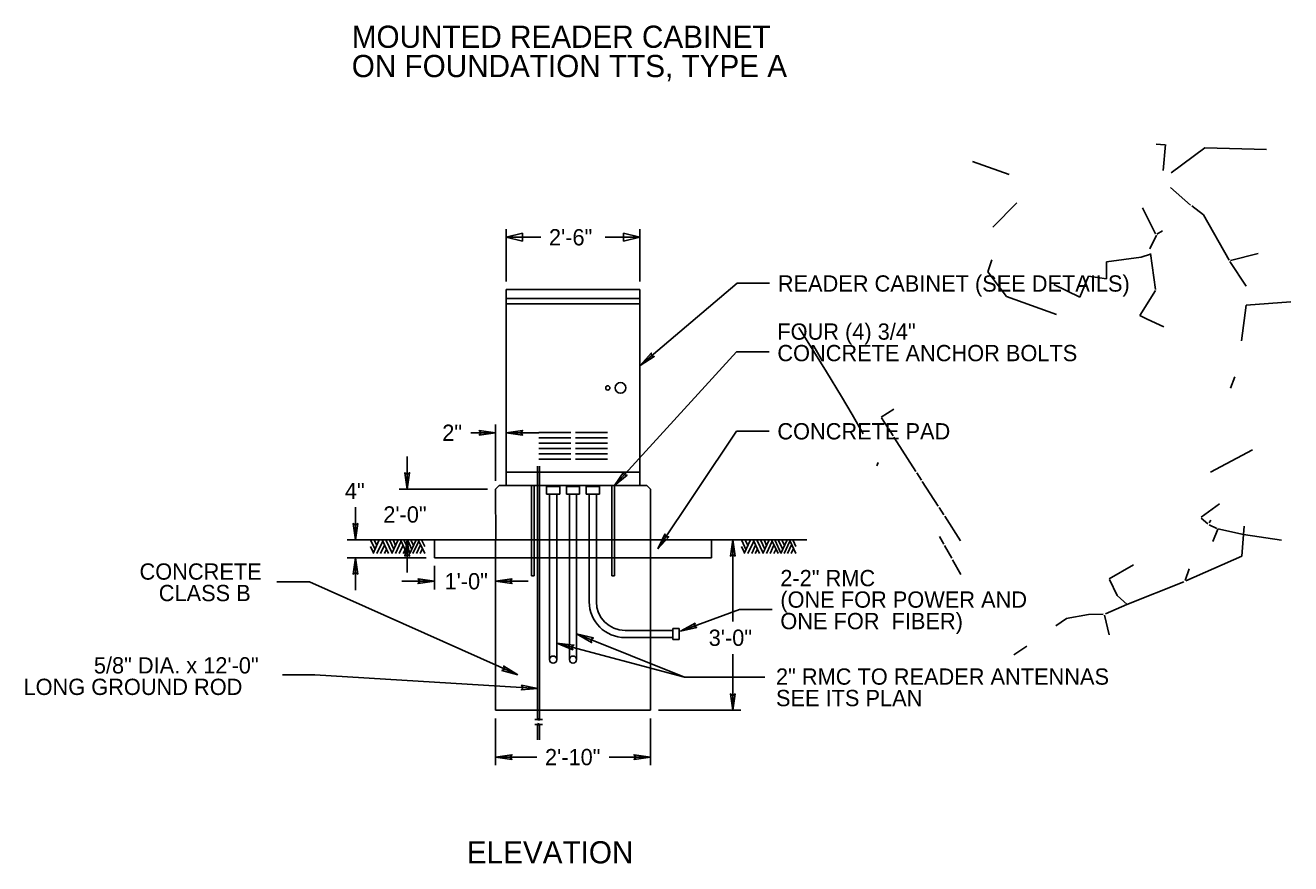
# Model space of a CAD drawing. Extents: x 507398 to 704973, y 495533 to 704964.
# Drawn here: x 507913.8 to 508157.5, y 495866.5 to 496028 of the extents above; entities that cross this region are included whole.
import ezdxf

# ---------------------------------------------------------------- set-up
doc = ezdxf.new("R2010")
doc.units = 0
doc.layers.add('1', color=7, linetype='Continuous')

msp = doc.modelspace()

# ---------------------------------------------------------------- linework, layer by layer
at = {"layer": '1'}
for p, q in [((508131.59, 496005.1), (508133.25, 496004.99)), ((508133.4, 496005.02), (508132.94, 496000.02)), ((508134.5, 495999.55), (508140.99, 496004.36)), ((508140.99, 496004.36), (508152.88, 496004.06)), ((508096.23, 496001.73), (508103.28, 495999.28)), ((508134.34, 495996.76), (508138.22, 495993.37)), ((508100.15, 495989.13), (508104.78, 495993.8)), ((508131.48, 495987.85), (508128.98, 495992.85)), ((508138.48, 495993.19), (508140.69, 495991.5)), ((508140.69, 495991.5), (508145.68, 495982.76)), ((508006.42, 495978.66), (508006.42, 495988.73)), ((508006.42, 495987.16), (508009.56, 495987.95)), ((508013.09, 495987.16), (508006.42, 495987.16)), ((508009.56, 495986.38), (508006.42, 495987.16)), ((508009.56, 495987.95), (508009.56, 495986.38)), ((508025.48, 495987.16), (508032.14, 495987.16)), ((508029, 495987.95), (508032.14, 495987.16)), ((508029, 495986.38), (508029, 495987.95)), ((508032.14, 495987.16), (508029, 495986.38)), ((508032.14, 495978.66), (508032.14, 495988.73)), ((508130.38, 495984.92), (508131.64, 495987.55)), ((508131.72, 495987.76), (508132.81, 495988.4)), ((508099.98, 495982.83), (508099.15, 495980.49)), ((508122.02, 495982.41), (508128.72, 495983.32)), ((508122.05, 495979.16), (508122.02, 495982.41)), ((508128.72, 495983.32), (508130.54, 495983.9)), ((508131.46, 495977.07), (508130.52, 495984.03)), ((508145.81, 495982.47), (508148.94, 495977.76)), ((508151.28, 495984.04), (508145.89, 495982.68)), ((508099.15, 495980.49), (508102.8, 495975.77)), ((508116.9, 495975.64), (508118.59, 495979.67)), ((508118.59, 495979.67), (508122.05, 495979.16)), ((508006.42, 495941.93), (508006.42, 495977.09)), ((508032.14, 495977.09), (508006.42, 495977.09)), ((508006.42, 495977.09), (508006.42, 495939.34)), ((508032.14, 495939.34), (508032.14, 495977.09)), ((508032.24, 495962.49), (508050.89, 495978.29)), ((508057.16, 495978.29), (508050.89, 495978.29)), ((508111.88, 495978.04), (508116.9, 495975.64)), ((508006.42, 495975.39), (508032.14, 495975.39)), ((508102.8, 495975.77), (508112.42, 495972.26)), ((508128.48, 495972.11), (508131.47, 495976.91)), ((508157.51, 495974.74), (508148.91, 495974.09)), ((508006.42, 495974.36), (508032.14, 495974.36)), ((508129.9, 495971.41), (508128.48, 495972.11)), ((508148.91, 495974.09), (508148.07, 495967.21)), ((508062.78, 495969.81), (508068.13, 495961.24)), ((508133.06, 495969.92), (508129.9, 495971.41)), ((508027.26, 495939.34), (508050.8, 495965.09)), ((508057.07, 495965.09), (508050.8, 495965.09)), ((508068.13, 495961.24), (508070.99, 495956.47)), ((508145.89, 495958.07), (508146.77, 495960.27)), ((508070.99, 495956.47), (508073.04, 495953.04)), ((508073.04, 495953.04), (508075.15, 495949.3)), ((508081.07, 495954.08), (508078.62, 495952.51)), ((508004.38, 495940.22), (508004.38, 495951.07)), ((508006.42, 495940.45), (508006.42, 495951.61)), ((508006.42, 495942.01), (508006.42, 495951.07)), ((508078.72, 495952.38), (508079.86, 495950.61)), ((508080.03, 495950.34), (508080.92, 495948.94)), ((507999.62, 495949.5), (508004.38, 495949.5)), ((508012.69, 495949.5), (508006.42, 495949.5)), ((508012.68, 495949.57), (508018.87, 495949.57)), ((508012.68, 495948.54), (508018.87, 495948.54)), ((508019.76, 495949.57), (508025.92, 495949.57)), ((508019.76, 495948.54), (508025.92, 495948.54)), ((508035.62, 495927.13), (508050.8, 495949.82)), ((508057.07, 495949.82), (508050.8, 495949.82)), ((508081.09, 495948.68), (508085.34, 495942.03)), ((508012.68, 495947.5), (508018.87, 495947.5)), ((508012.68, 495946.46), (508018.87, 495946.46)), ((508012.68, 495945.46), (508018.87, 495945.46)), ((508019.76, 495947.5), (508025.92, 495947.5)), ((508019.76, 495946.46), (508025.92, 495946.46)), ((508019.76, 495945.46), (508025.92, 495945.46)), ((508142.1, 495941.9), (508150.13, 495946.21)), ((507987.35, 495944.92), (507987.35, 495938.65)), ((508012.46, 495943.09), (508012.46, 495894.27)), ((508012.68, 495944.42), (508018.87, 495944.42)), ((508012.8, 495943.09), (508012.8, 495894.27)), ((508019.76, 495944.42), (508025.92, 495944.42)), ((508077.78, 495943.12), (508078.07, 495943.76)), ((508006.42, 495941.93), (508032.14, 495941.93)), ((508085.51, 495941.77), (508086.42, 495940.36)), ((508002.82, 495938.65), (507985.79, 495938.65)), ((508005.08, 495939.34), (508004.38, 495938.65)), ((508004.39, 495928.88), (508004.38, 495938.65)), ((508033.49, 495939.34), (508005.07, 495939.34)), ((508006.42, 495939.34), (508032.14, 495939.34)), ((508011.3, 495921.97), (508011.3, 495939.34)), ((508011.82, 495921.97), (508011.82, 495939.34)), ((508014.19, 495937.69), (508014.19, 495939.17)), ((508014.19, 495939.17), (508016.74, 495939.17)), ((508016.74, 495939.17), (508016.74, 495937.69)), ((508018.01, 495937.69), (508018.01, 495939.17)), ((508018.01, 495939.17), (508020.56, 495939.17)), ((508020.56, 495939.17), (508020.56, 495937.69)), ((508021.83, 495937.69), (508021.83, 495939.17)), ((508021.83, 495939.17), (508024.38, 495939.17)), ((508024.38, 495939.17), (508024.38, 495937.69)), ((508026.74, 495921.97), (508026.74, 495939.34)), ((508027.26, 495921.97), (508027.26, 495939.34)), ((508033.49, 495939.34), (508034.18, 495938.65)), ((508034.18, 495937.61), (508034.18, 495938.65)), ((508086.56, 495940.09), (508089.63, 495935.36)), ((508016.74, 495937.69), (508014.19, 495937.69)), ((508014.77, 495937.69), (508014.77, 495905.81)), ((508016.15, 495937.69), (508016.15, 495905.81)), ((508020.56, 495937.69), (508018.01, 495937.69)), ((508018.59, 495937.69), (508018.59, 495905.81)), ((508019.97, 495937.69), (508019.97, 495905.81)), ((508024.38, 495937.69), (508021.83, 495937.69)), ((508022.41, 495937.69), (508022.41, 495916.96)), ((508023.79, 495937.69), (508023.79, 495916.96)), ((508034.18, 495925.43), (508034.18, 495937.61)), ((508140.3, 495933.27), (508143.79, 495935.82)), ((507977.36, 495935.15), (507977.36, 495928.88)), ((508089.79, 495935.1), (508090.71, 495933.68)), ((508090.88, 495933.41), (508093.89, 495928.71)), ((508141.56, 495931.97), (508140.24, 495933.08)), ((508143.27, 495931.07), (508141.79, 495931.8)), ((508142.15, 495932.7), (508141.84, 495932.15)), ((508142.5, 495928.58), (508143.46, 495930.96)), ((508148.44, 495929.94), (508143.49, 495931.03)), ((508148.44, 495929.94), (508148.57, 495931.52)), ((507991.03, 495928.88), (507975.79, 495928.88)), ((508004.69, 495928.88), (507979.6, 495928.88)), ((507981.15, 495927.05), (507980.36, 495928.74)), ((507980.77, 495926.22), (507981.91, 495928.74)), ((507981.47, 495927.78), (507981.05, 495928.74)), ((507981.5, 495926.22), (507982.64, 495928.61)), ((507983.75, 495926.22), (507982.57, 495928.74)), ((507984.44, 495926.29), (507983.3, 495928.74)), ((507984.78, 495927.09), (507984.02, 495928.74)), ((507984.4, 495926.22), (507985.54, 495928.74)), ((507985.09, 495927.81), (507984.68, 495928.74)), ((507985.09, 495926.22), (507986.2, 495928.61)), ((508002.82, 495928.88), (507985.79, 495928.88)), ((507987.31, 495926.22), (507986.13, 495928.74)), ((507987.89, 495926.29), (507986.75, 495928.74)), ((507987.35, 495922.61), (507987.35, 495928.88)), ((507988.21, 495927.02), (507987.45, 495928.74)), ((507987.83, 495926.22), (507989, 495928.74)), ((507988.55, 495927.78), (507988.14, 495928.74)), ((507988.45, 495926.22), (507989.59, 495928.64)), ((507990.73, 495926.22), (507989.55, 495928.74)), ((507990.73, 495927.57), (507990.18, 495928.74)), ((508045.97, 495928.88), (507992.6, 495928.88)), ((507992.6, 495928.88), (507992.6, 495925.43)), ((508003.59, 495928.88), (507996.54, 495928.88)), ((508002.48, 495928.88), (508000.93, 495928.88)), ((508004.38, 495928.81), (508004.38, 495925.43)), ((508064.29, 495928.88), (508045.97, 495928.88)), ((508045.97, 495925.43), (508045.97, 495928.88)), ((508047.53, 495928.88), (508051.61, 495928.88)), ((508050.05, 495913.16), (508050.05, 495928.88)), ((508052.6, 495927.05), (508051.81, 495928.74)), ((508052.22, 495926.22), (508053.4, 495928.74)), ((508052.95, 495927.78), (508052.5, 495928.74)), ((508052.98, 495926.22), (508054.09, 495928.61)), ((508055.19, 495926.22), (508054.02, 495928.74)), ((508055.89, 495926.29), (508054.75, 495928.74)), ((508056.23, 495927.09), (508055.47, 495928.74)), ((508055.85, 495926.22), (508057.03, 495928.74)), ((508056.58, 495927.81), (508056.16, 495928.74)), ((508056.54, 495926.22), (508057.65, 495928.61)), ((508058.79, 495926.22), (508057.61, 495928.74)), ((508059.34, 495926.29), (508058.2, 495928.74)), ((508059.69, 495927.02), (508058.89, 495928.74)), ((508059.31, 495926.22), (508060.48, 495928.74)), ((508060.03, 495927.78), (508059.58, 495928.74)), ((508059.93, 495926.22), (508061.04, 495928.64)), ((508062.18, 495926.22), (508061.04, 495928.74)), ((508062.18, 495927.57), (508061.66, 495928.74)), ((508089.85, 495929.51), (508090.68, 495928.04)), ((508148.1, 495925.76), (508148.44, 495929.94)), ((508155.76, 495928.83), (508148.44, 495929.94)), ((507980.84, 495926.39), (507980.29, 495927.57)), ((507982.23, 495926.22), (507982.99, 495927.85)), ((507982.95, 495926.22), (507983.33, 495927.09)), ((507985.79, 495926.22), (507986.55, 495927.85)), ((507986.55, 495926.22), (507986.93, 495927.05)), ((507989.14, 495926.22), (507989.93, 495927.95)), ((507989.83, 495926.22), (507990.28, 495927.22)), ((508052.29, 495926.39), (508051.74, 495927.57)), ((508053.71, 495926.22), (508054.43, 495927.85)), ((508054.4, 495926.22), (508054.81, 495927.09)), ((508057.27, 495926.22), (508057.99, 495927.85)), ((508057.99, 495926.22), (508058.37, 495927.05)), ((508060.62, 495926.22), (508061.38, 495927.95)), ((508061.28, 495926.22), (508061.73, 495927.22)), ((508090.84, 495927.76), (508092.23, 495925.32)), ((508137.31, 495920.97), (508148.1, 495925.76)), ((507991.03, 495925.43), (507975.79, 495925.43)), ((507977.36, 495919.16), (507977.36, 495925.43)), ((507992.6, 495925.43), (508045.97, 495925.43)), ((507992.6, 495923.86), (507992.6, 495919.34)), ((508003.28, 495925.42), (507996.54, 495925.42)), ((508004.38, 495925.43), (508004.38, 495896.05)), ((508004.38, 495923.86), (508004.38, 495919.34)), ((508034.18, 495896.05), (508034.18, 495925.43)), ((508092.39, 495925.04), (508094.01, 495922.2)), ((508122.58, 495921.38), (508127.25, 495924.09)), ((507986.33, 495920.9), (507992.6, 495920.9)), ((508010.65, 495920.9), (508004.38, 495920.9)), ((508011.3, 495921.97), (508011.82, 495921.97)), ((508026.74, 495921.97), (508027.26, 495921.97)), ((508124.09, 495918.19), (508122.63, 495921.25)), ((508137.17, 495921.07), (508137.98, 495923.28)), ((507962.25, 495920.77), (507968.52, 495920.77)), ((508008.63, 495902.85), (507968.52, 495920.77)), ((508125.97, 495916.4), (508136.96, 495920.82)), ((508121.82, 495914.61), (508125.97, 495916.4)), ((508126.04, 495916.42), (508124.11, 495918.15)), ((508040.01, 495911.31), (508051.38, 495915.48)), ((508057.65, 495915.48), (508051.38, 495915.48)), ((508112.29, 495912.35), (508114.33, 495913.74)), ((508114.29, 495913.71), (508118.55, 495914.51)), ((508118.55, 495914.51), (508121.41, 495914.55)), ((508121.66, 495914.38), (508122.58, 495910.58)), ((508029.32, 495911.43), (508038.48, 495911.43)), ((508038.48, 495911.78), (508039.74, 495911.78)), ((508038.48, 495909.69), (508038.48, 495911.78)), ((508039.74, 495911.78), (508039.74, 495909.69)), ((508016.15, 495909.01), (508040.79, 495902.4)), ((508019.97, 495910.78), (508040.79, 495902.4)), ((508029.32, 495910.05), (508038.48, 495910.05)), ((508039.74, 495909.69), (508038.48, 495909.69)), ((508050.05, 495906.89), (508050.05, 495896.05)), ((508104.21, 495906.72), (508106.72, 495908.41)), ((507963.32, 495902.9), (507969.59, 495902.9)), ((508012.49, 495900.23), (507969.59, 495902.9)), ((508040.79, 495902.4), (508056.22, 495902.4)), ((508004.38, 495896.05), (508034.18, 495896.05)), ((508004.38, 495894.48), (508004.38, 495885.47)), ((508011.94, 495894.27), (508012.5, 495894.27)), ((508012.5, 495894.27), (508012.65, 495894.53)), ((508012.65, 495894.53), (508012.65, 495894.07)), ((508012.65, 495894.07), (508012.78, 495894.27)), ((508012.78, 495894.27), (508013.42, 495894.27)), ((508034.18, 495894.48), (508034.18, 495885.47)), ((508035.75, 495896.05), (508051.61, 495896.05)), ((508011.94, 495893.31), (508012.5, 495893.31)), ((508012.46, 495893.3), (508012.46, 495890.33)), ((508012.5, 495893.31), (508012.65, 495893.57)), ((508012.65, 495893.57), (508012.65, 495893.1)), ((508012.65, 495893.1), (508012.78, 495893.31)), ((508012.78, 495893.31), (508013.42, 495893.31)), ((508012.8, 495893.3), (508012.8, 495890.33)), ((508012.33, 495887.04), (508004.38, 495887.04)), ((508026.24, 495887.04), (508034.18, 495887.04))]:
    msp.add_line(p, q, dxfattribs=at)
for points in [[(508032.24, 495962.49), (508034.93, 495964.18), (508034.38, 495964.3), (508034.35, 495964.86)], [(508004.38, 495949.5), (508001.24, 495949.95), (508001.58, 495949.5), (508001.24, 495949.06)], [(508004.38, 495949.5), (508001.24, 495949.95), (508001.58, 495949.5), (508001.24, 495949.06)], [(508006.42, 495949.5), (508009.56, 495949.06), (508009.23, 495949.5), (508009.56, 495949.95)], [(507987.35, 495938.65), (507987.8, 495941.79), (507987.35, 495941.46), (507986.9, 495941.79)], [(508027.26, 495939.34), (508029.71, 495941.36), (508029.15, 495941.41), (508029.05, 495941.96)], [(507977.36, 495928.88), (507977.81, 495932.02), (507977.36, 495931.69), (507976.91, 495932.02)], [(507977.36, 495928.88), (507977.81, 495932.02), (507977.36, 495931.69), (507976.91, 495932.02)], [(507987.35, 495928.88), (507986.9, 495925.74), (507987.35, 495926.08), (507987.8, 495925.74)], [(508035.62, 495927.13), (508037.74, 495929.49), (508037.18, 495929.46), (508037, 495929.99)], [(508050.05, 495928.88), (508049.6, 495925.74), (508050.05, 495926.08), (508050.5, 495925.74)], [(507977.36, 495925.43), (507976.91, 495922.28), (507977.36, 495922.62), (507977.81, 495922.28)], [(507992.6, 495920.9), (507989.45, 495921.35), (507989.79, 495920.9), (507989.45, 495920.45)], [(508004.38, 495920.9), (508007.52, 495920.45), (508007.19, 495920.9), (508007.52, 495921.35)], [(508040.01, 495911.31), (508043.11, 495911.97), (508042.64, 495912.27), (508042.8, 495912.81)], [(508016.15, 495909.01), (508019.23, 495907.7), (508019.01, 495908.25), (508019.47, 495908.61)], [(508016.15, 495909.01), (508019.23, 495907.7), (508019.01, 495908.25), (508019.47, 495908.61)], [(508019.97, 495910.78), (508022.87, 495909.1), (508022.71, 495909.68), (508023.22, 495909.98)], [(508019.97, 495910.78), (508022.87, 495909.1), (508022.71, 495909.68), (508023.22, 495909.98)], [(508008.63, 495902.85), (508005.95, 495904.55), (508006.07, 495904), (508005.58, 495903.73)], [(508008.63, 495902.85), (508005.95, 495904.55), (508006.07, 495904), (508005.58, 495903.73)], [(508012.49, 495900.23), (508009.38, 495900.87), (508009.69, 495900.4), (508009.33, 495899.97)], [(508050.05, 495896.05), (508050.5, 495899.19), (508050.05, 495898.85), (508049.6, 495899.19)], [(508004.38, 495887.04), (508007.52, 495886.59), (508007.19, 495887.04), (508007.52, 495887.48)], [(508034.18, 495887.04), (508031.04, 495887.48), (508031.37, 495887.04), (508031.04, 495886.59)], [(508034.18, 495887.04), (508031.04, 495887.48), (508031.37, 495887.04), (508031.04, 495886.59)]]:
    msp.add_lwpolyline(points, close=True, dxfattribs=at)
for centre, radius in [((508025.99, 495958.15), 0.411), ((508028.44, 495958.15), 1.03), ((508015.46, 495905.81), 0.691), ((508019.28, 495905.81), 0.691)]:
    msp.add_circle(centre, radius, dxfattribs=at)
for radius in [6.91, 5.53]:
    msp.add_arc((508029.32, 495916.96), radius, 180, 270, dxfattribs=at)

# ---------------------------------------------------------------- texts
for s, height, p in [('MOUNTED READER CABINET', 4.2748, (507976.67, 496023.65)), ('ON FOUNDATION TTS, TYPE A', 4.2748, (507976.67, 496018.01)), ('2\'-6"', 3.135, (508014.65, 495985.6)), ('READER CABINET (SEE DETAILS)', 3.1349, (508058.73, 495976.69)), ('FOUR (4) 3/4" ', 3.1349, (508058.64, 495967.43)), ('CONCRETE ANCHOR BOLTS', 3.1349, (508058.64, 495963.29)), ('2"', 3.135, (507994.1, 495947.94)), ('CONCRETE PAD', 3.1349, (508058.64, 495948.22)), ('4"', 3.135, (507975.34, 495936.72)), ('2\'-0"', 3.135, (507982.74, 495932.2)), ('CONCRETE', 3.135, (507935.8, 495921.21)), ('1\'-0"', 3.135, (507994.54, 495919.34)), ('2-2" RMC', 3.135, (508059.22, 495919.95)), ('CLASS B', 3.135, (507939.5, 495917.07)), ('(ONE FOR POWER AND', 3.1349, (508059.22, 495915.81)), ('ONE FOR  FIBER)', 3.1349, (508059.22, 495911.67)), ('3\'-0"', 3.135, (508045.42, 495908.46)), ('5/8" DIA. x 12\'-0"', 3.1349, (507927, 495903.14)), ('2" RMC TO READER ANTENNAS', 3.1349, (508058.38, 495900.98)), ('LONG GROUND ROD', 3.1349, (507913.45, 495899)), ('SEE ITS PLAN', 3.1349, (508058.38, 495896.84)), ('2\'-10"', 3.135, (508013.89, 495885.47)), ('ELEVATION', 4.275, (507998.83, 495866.56))]:
    msp.add_text(s, height=height, dxfattribs=at).set_placement(p)

doc.saveas('drawing.dxf')
